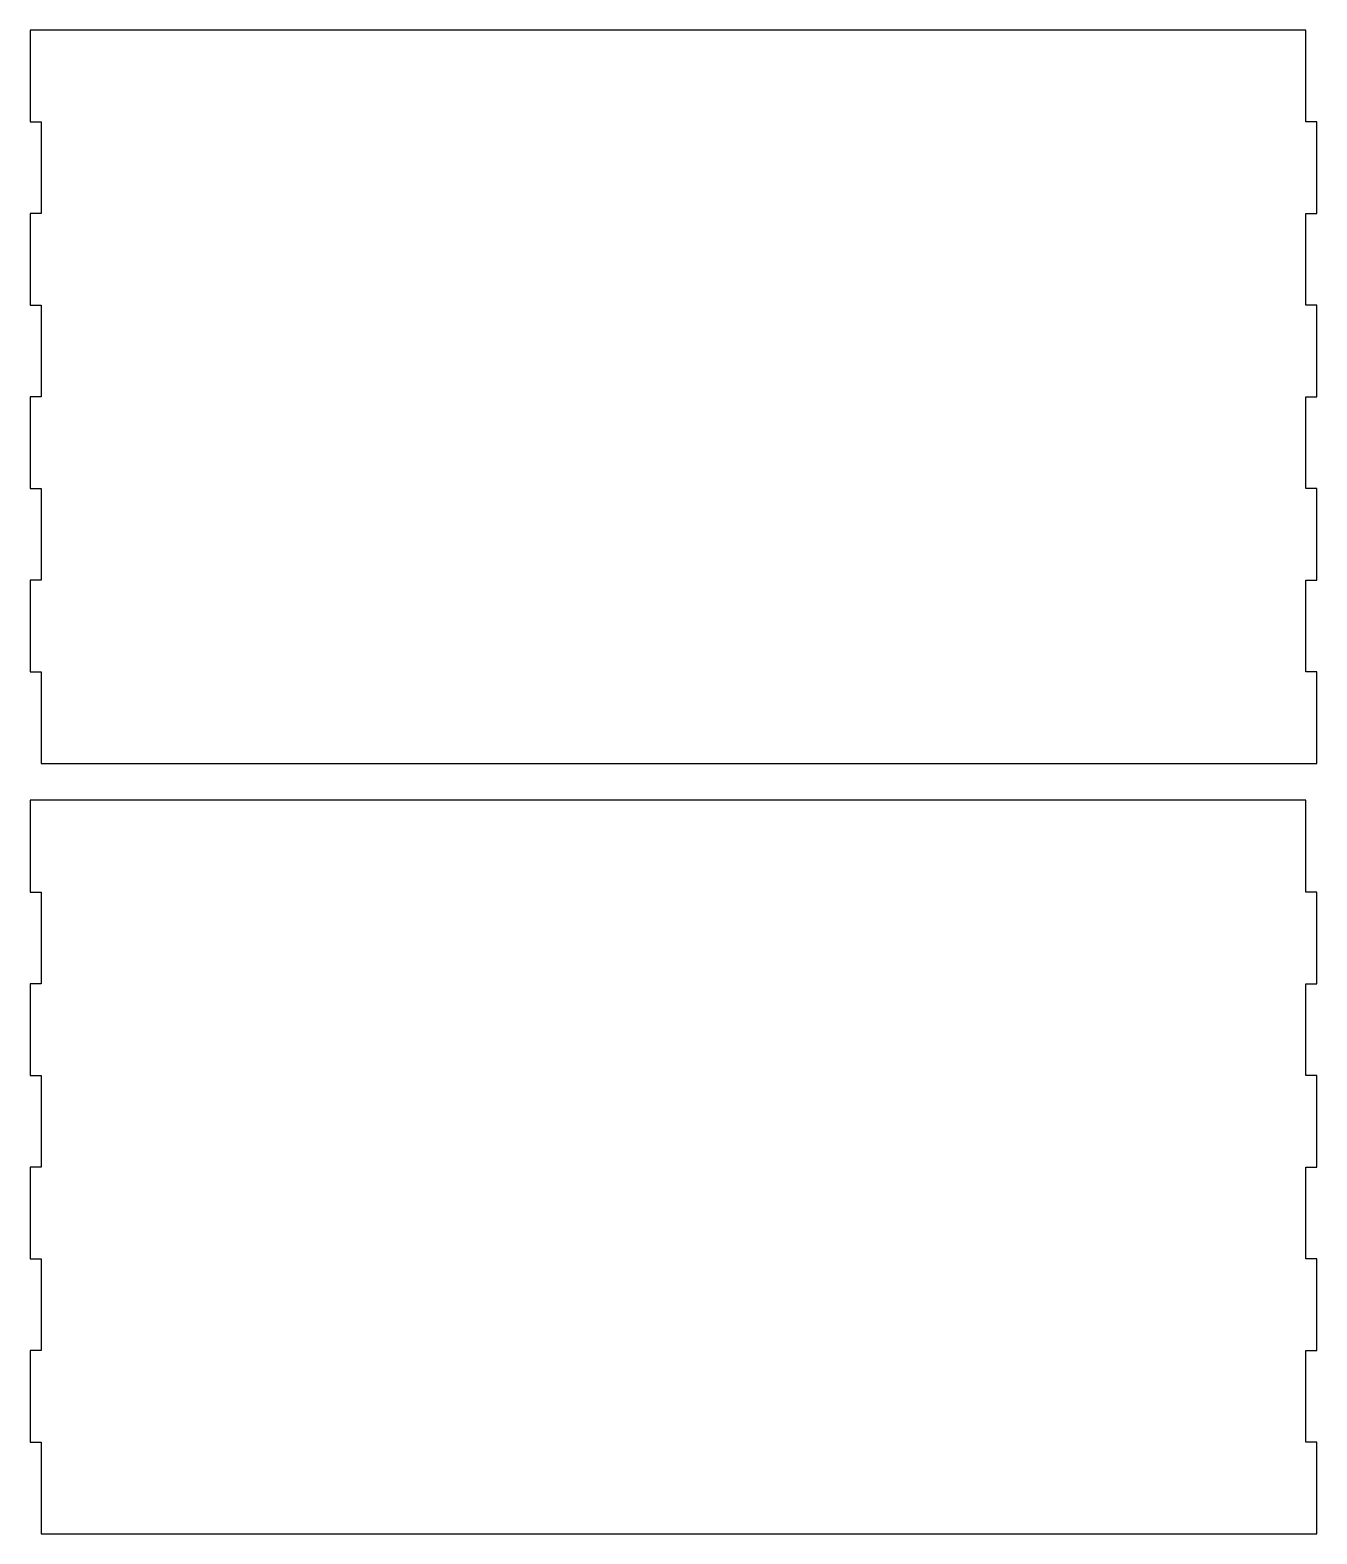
# Model space of a CAD drawing. Header units: millimetres. Extents: x 124 to 475, y 100 to 510.
import ezdxf

# ---------------------------------------------------------------- set-up
doc = ezdxf.new("R2010")
doc.units = ezdxf.units.MM

msp = doc.modelspace()

# ---------------------------------------------------------------- linework, layer by layer
for points in [[(130.19, 510.45), (124.19, 510.45), (124.19, 485.45), (127.19, 485.45), (127.19, 460.45), (124.19, 460.45), (124.19, 435.45), (127.19, 435.45), (127.19, 410.45), (124.19, 410.45), (124.19, 385.45), (127.19, 385.45), (127.19, 360.45), (124.19, 360.45), (124.19, 335.45), (127.19, 335.45), (127.19, 310.45), (475.19, 310.45), (475.19, 335.45), (472.19, 335.45), (472.19, 360.45), (475.19, 360.45), (475.19, 385.45), (472.19, 385.45), (472.19, 410.45), (475.19, 410.45), (475.19, 435.45), (472.19, 435.45), (472.19, 460.45), (475.19, 460.45), (475.19, 485.45), (472.19, 485.45), (472.19, 510.45), (127.19, 510.45)], [(130.19, 300.45), (124.19, 300.45), (124.19, 275.45), (127.19, 275.45), (127.19, 250.45), (124.19, 250.45), (124.19, 225.45), (127.19, 225.45), (127.19, 200.45), (124.19, 200.45), (124.19, 175.45), (127.19, 175.45), (127.19, 150.45), (124.19, 150.45), (124.19, 125.45), (127.19, 125.45), (127.19, 100.45), (475.19, 100.45), (475.19, 125.45), (472.19, 125.45), (472.19, 150.45), (475.19, 150.45), (475.19, 175.45), (472.19, 175.45), (472.19, 200.45), (475.19, 200.45), (475.19, 225.45), (472.19, 225.45), (472.19, 250.45), (475.19, 250.45), (475.19, 275.45), (472.19, 275.45), (472.19, 300.45), (127.19, 300.45)]]:
    msp.add_lwpolyline(points)

doc.saveas('drawing.dxf')
